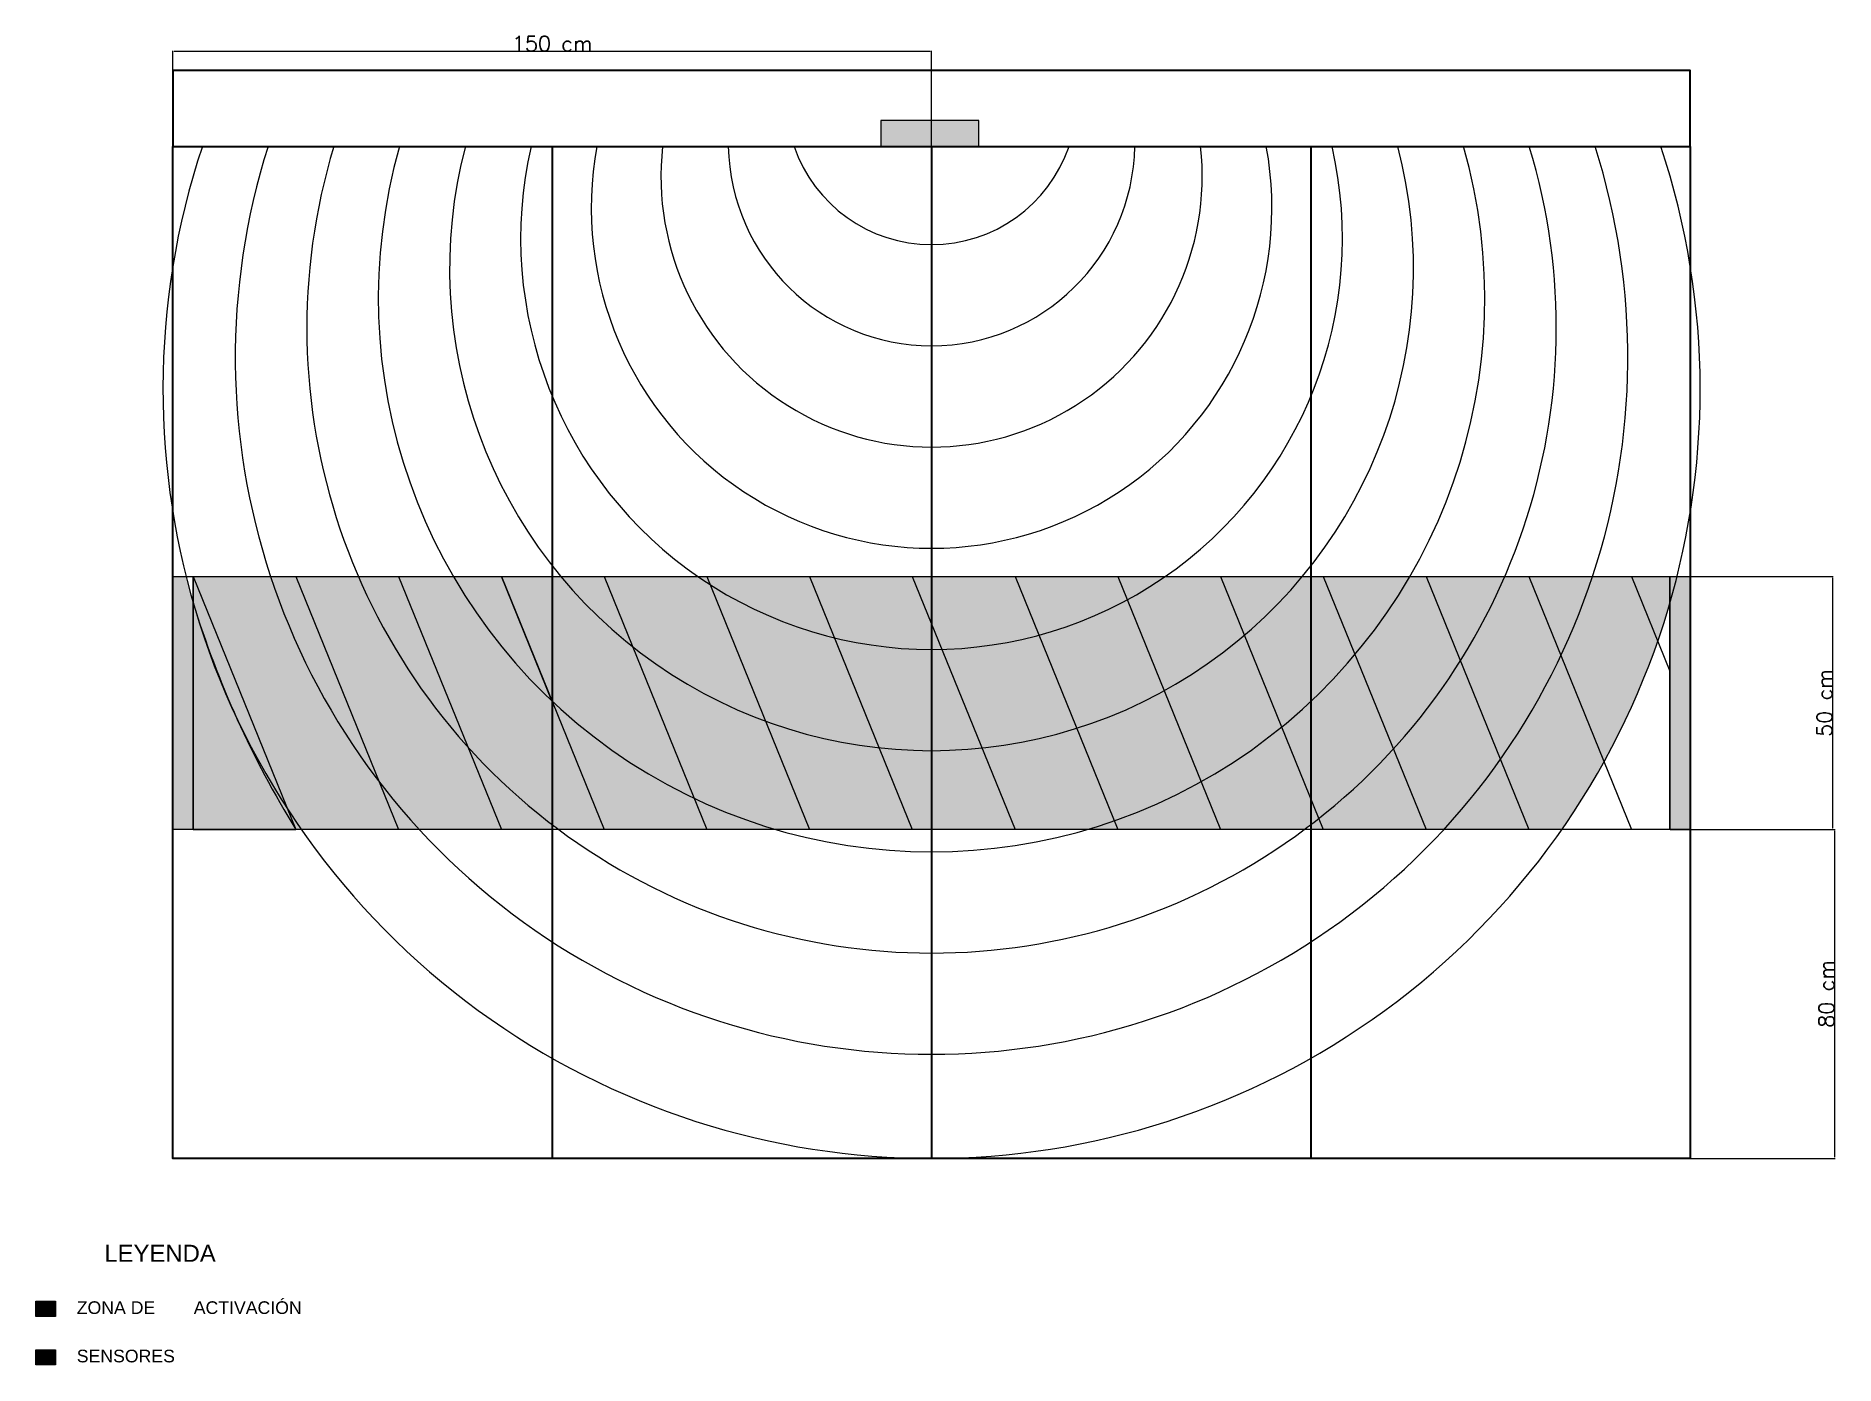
# Model space of a CAD drawing. Header units: millimetres. Extents: x -86 to 3472, y 527 to 3153.
import ezdxf

# ---------------------------------------------------------------- set-up
doc = ezdxf.new("R2010")
doc.units = ezdxf.units.MM
doc.layers.add('SYMS', color=7, linetype='Continuous')
doc.styles.get("Standard").update_dxf_attribs({"font": 'arial.ttf'})
doc.styles.add('WD', font='romans.shx')
doc.dimstyles.new('ISO-25', dxfattribs={"dimtxt": 2.5, "dimasz": 2.5, "dimexe": 1.25, "dimexo": 0.625, "dimtad": 1, "dimtxsty": 'Standard', "dimcen": 2.5, "dimadec": 0, "dimazin": 0, "dimtfac": 1, "dimtmove": 0, "dimatfit": 3, "dimfxl": 1, "dimarcsym": 0})

# ---------------------------------------------------------------- blocks, each defined once
blk = doc.blocks.new('*D32')
at = {"layer": 'Defpoints', "color": 0, "transparency": 16777216}
for p in [(3145.2, 2085.4), (3145.2, 1585.4), (3466.7, 1585.4)]:
    blk.add_point(p, dxfattribs=at)
at = {"layer": 'SYMS', "color": 0, "lineweight": -2, "transparency": 16777216}
for p, q in [((3145.9, 2085.4), (3467.9, 2085.4)), ((3466.7, 2082.9), (3466.7, 1587.9)), ((3145.9, 1585.4), (3467.9, 1585.4))]:
    blk.add_line(p, q, dxfattribs=at)
at = {"layer": 'SYMS', "color": 0, "transparency": 16777216}
for points in [[(3466.2, 2082.9), (3467.1, 2082.9), (3466.7, 2085.4)], [(3466.2, 1587.9), (3467.1, 1587.9), (3466.7, 1585.4)]]:
    blk.add_solid(points, dxfattribs=at)
at = {"layer": 'SYMS', "color": 0, "transparency": 16777216, "insert": (3451, 1835.4), "char_height": 2.5, "attachment_point": 5, "rotation": 90, "style": 'WD'}
blk.add_mtext('{\\H12x;50 cm}', dxfattribs=at)
blk = doc.blocks.new('*D34')
at = {"layer": 'Defpoints', "color": 0, "transparency": 16777216}
for p in [(3185.2, 1585.4), (3185.2, 935.4), (3470.4, 935.4)]:
    blk.add_point(p, dxfattribs=at)
at = {"layer": 'SYMS', "color": 0, "lineweight": -2, "transparency": 16777216}
for p, q in [((3185.9, 1585.4), (3471.7, 1585.4)), ((3470.4, 1582.9), (3470.4, 937.9)), ((3185.9, 935.4), (3471.7, 935.4))]:
    blk.add_line(p, q, dxfattribs=at)
at = {"layer": 'SYMS', "color": 0, "transparency": 16777216}
for points in [[(3470, 1582.9), (3470.8, 1582.9), (3470.4, 1585.4)], [(3470, 937.9), (3470.8, 937.9), (3470.4, 935.4)]]:
    blk.add_solid(points, dxfattribs=at)
at = {"layer": 'SYMS', "color": 0, "transparency": 16777216, "insert": (3454.8, 1260.4), "char_height": 2.5, "attachment_point": 5, "rotation": 90, "style": 'WD'}
blk.add_mtext('{\\H12x;80 cm}', dxfattribs=at)
blk = doc.blocks.new('*D36')
at = {"layer": 'Defpoints', "color": 0, "transparency": 16777216}
for p in [(185.2, 3122.8), (185.2, 2935.3), (1685.2, 2935.3)]:
    blk.add_point(p, dxfattribs=at)
at = {"layer": 'SYMS', "color": 0, "lineweight": -2, "transparency": 16777216}
for p, q in [((185.2, 2935.9), (185.2, 3124)), ((1682.7, 3122.8), (187.7, 3122.8)), ((1685.2, 2935.9), (1685.2, 3124))]:
    blk.add_line(p, q, dxfattribs=at)
at = {"layer": 'SYMS', "color": 0, "transparency": 16777216}
for points in [[(187.7, 3123.2), (187.7, 3122.4), (185.2, 3122.8)], [(1682.7, 3123.2), (1682.7, 3122.4), (1685.2, 3122.8)]]:
    blk.add_solid(points, dxfattribs=at)
at = {"layer": 'SYMS', "color": 0, "transparency": 16777216, "insert": (935.2, 3138.4), "char_height": 2.5, "attachment_point": 5, "style": 'WD'}
blk.add_mtext('{\\H12x;150 cm}', dxfattribs=at)

msp = doc.modelspace()

# ---------------------------------------------------------------- hatches: boundary and pattern name
at = {"layer": 'SYMS'}
h = msp.add_hatch(color=1, dxfattribs=at)
h.dxf.hatch_style = 1
h.paths.add_polyline_path([(1778.603, 2986.17), (1585.176, 2986.17), (1585.176, 2935.317), (1778.603, 2935.317)])
h.paths.add_polyline_path([(3185.225, 2085.368), (3159.298, 2085.368, -0.00887543), (3145.245, 2033.281), (3145.245, 1585.353), (3185.225, 1585.353)])
h.paths.add_polyline_path([(225.156, 2033.298, -0.00887253), (211.108, 2085.368), (185.176, 2085.368), (185.176, 1585.353), (225.156, 1585.353)])
at = {"layer": 'SYMS', "true_color": 0x58ba48}
h = msp.add_hatch(color=85, dxfattribs=at)
h.dxf.hatch_style = 1
h.paths.add_polyline_path([(551.737, 2085.368), (428.301, 2085.368), (593.261, 1679.342, 0.02231611), (672.341, 1585.353), (834.592, 1585.353), (768.221, 1748.716, -0.08154661)])
h.paths.add_polyline_path([(935.176, 1837.794), (934.585, 1839.249, -0.07216269), (739.391, 2085.368), (631.446, 2085.368), (768.221, 1748.716, 0.04604688), (935.176, 1594.868)], flags=17)
h.paths.add_polyline_path([(935.176, 1837.794), (935.176, 1594.868, 0.00319853), (947.793, 1585.353), (1037.737, 1585.353)])
h.paths.add_polyline_path([(935.176, 1838.692), (935.176, 1837.794), (1037.737, 1585.353), (1240.882, 1585.353), (1215.886, 1646.879, -0.07817353)])
h.paths.add_polyline_path([(1094.14, 1946.539, -0.05227325), (951.969, 2085.368), (935.176, 2085.368), (935.176, 1838.692, 0.07817353), (1215.886, 1646.879)])
h.paths.add_polyline_path([(1357.081, 1799.361, -0.07955185), (1094.14, 1946.539), (1215.886, 1646.879, 0.03951232), (1377.174, 1585.353), (1444.027, 1585.353)])
h.paths.add_polyline_path([(1493.306, 1964.077, -0.08280647), (1247.506, 2069.065), (1357.081, 1799.361, 0.06072211), (1581.606, 1746.738)])
h.paths.add_polyline_path([(1247.506, 2069.065, -0.00905751), (1222.999, 2085.368), (1037.737, 2085.368), (1094.14, 1946.539, 0.07955185), (1357.081, 1799.361)])
h.paths.add_polyline_path([(1037.737, 2085.368), (951.969, 2085.368, 0.05227325), (1094.14, 1946.539)], flags=17)
h.paths.add_polyline_path([(1444.027, 2085.368), (1240.882, 2085.368), (1247.506, 2069.065, 0.08280647), (1493.306, 1964.077)])
h.paths.add_polyline_path([(1647.173, 2085.368), (1444.027, 2085.368), (1493.306, 1964.077, 0.05967192), (1685.176, 1941.09), (1685.176, 1991.829)])
h.paths.add_polyline_path([(1685.176, 1941.09, -0.05967192), (1493.306, 1964.077), (1581.606, 1746.738, 0.02723146), (1685.176, 1741.09)])
h.paths.add_polyline_path([(1685.176, 1741.09, -0.02723146), (1581.606, 1746.738), (1647.173, 1585.353), (1685.176, 1585.353)])
h.paths.add_polyline_path([(1581.606, 1746.738, -0.06072211), (1357.081, 1799.361), (1444.027, 1585.353), (1647.173, 1585.353)])
h.paths.add_polyline_path([(1784.92, 1746.321, -0.02622136), (1685.176, 1741.09), (1685.176, 1585.353), (1850.318, 1585.353)])
h.paths.add_polyline_path([(1705.685, 1941.348, -0.0063115), (1685.176, 1941.09), (1685.176, 1741.09, 0.02622136), (1784.92, 1746.321)])
h.paths.add_polyline_path([(1897.471, 1969.308, -0.05984956), (1705.685, 1941.348), (1784.92, 1746.321, 0.05031723), (1972.214, 1785.338)])
h.paths.add_polyline_path([(1850.318, 2085.368), (1685.176, 2085.368), (1685.176, 1991.829), (1705.685, 1941.348, 0.05984956), (1897.471, 1969.308)])
h.paths.add_polyline_path([(2072.225, 2039.19), (2053.463, 2085.368), (1850.318, 2085.368), (1897.471, 1969.308, 0.05810689)])
h.paths.add_polyline_path([(2072.225, 2039.19, -0.05810689), (1897.471, 1969.308), (1972.214, 1785.338, 0.04950444), (2145.235, 1859.484)])
h.paths.add_polyline_path([(2303.816, 1969.174), (2256.609, 2085.368), (2147.407, 2085.368, -0.02716872), (2072.225, 2039.19), (2145.235, 1859.484, 0.05071535)])
h.paths.add_polyline_path([(2435.176, 2085.368), (2418.437, 2085.368, -0.04289723), (2303.816, 1969.174), (2377.435, 1787.969, 0.01756171), (2435.176, 1838.64)])
h.paths.add_polyline_path([(2459.754, 2085.368), (2435.176, 2085.368), (2435.176, 1838.64, 0.02906718), (2522.474, 1930.992)])
h.paths.add_polyline_path([(2662.899, 2085.368), (2631.015, 2085.368, -0.0432085), (2522.474, 1930.992), (2598.279, 1744.408, 0.04435604), (2730.695, 1918.499)])
h.paths.add_polyline_path([(2929.614, 1928.902), (2866.045, 2085.368), (2818.669, 2085.368, -0.03823517), (2730.695, 1918.499), (2809.83, 1723.718, 0.04322437)])
h.paths.add_polyline_path([(3121.165, 1957.439), (3069.19, 2085.368), (2992.248, 2085.368, -0.03063348), (2929.614, 1928.902), (3014.849, 1719.105, 0.04300914)])
h.paths.add_polyline_path([(3014.849, 1719.105), (2929.614, 1928.902, -0.04322437), (2809.83, 1723.718), (2866.045, 1585.353), (2931.472, 1585.353, 0.02594455)])
h.paths.add_polyline_path([(2809.83, 1723.718, -0.03233244), (2698.065, 1585.353), (2866.045, 1585.353)])
h.paths.add_polyline_path([(2809.83, 1723.718), (2730.695, 1918.499, -0.04435604), (2598.279, 1744.408), (2662.899, 1585.353), (2698.065, 1585.353, 0.03233244)])
h.paths.add_polyline_path([(2598.279, 1744.408, -0.04083568), (2450.931, 1607.069), (2459.754, 1585.353), (2662.899, 1585.353)])
h.paths.add_polyline_path([(2522.474, 1930.992, -0.02906718), (2435.176, 1838.64), (2435.176, 1645.849), (2450.931, 1607.069, 0.04083568), (2598.279, 1744.408)])
h.paths.add_polyline_path([(2377.435, 1787.969, -0.0440741), (2218.256, 1679.752), (2256.609, 1585.353), (2422.613, 1585.353, 0.00318459), (2435.176, 1594.826), (2435.176, 1645.849)])
h.paths.add_polyline_path([(2303.816, 1969.174, -0.05071535), (2145.235, 1859.484), (2218.256, 1679.752, 0.0440741), (2377.435, 1787.969)])
h.paths.add_polyline_path([(1972.214, 1785.338, -0.05031723), (1784.92, 1746.321), (1850.318, 1585.353), (1993.233, 1585.353, 0.0127905), (2046.506, 1602.478)])
h.paths.add_polyline_path([(2145.235, 1859.484, -0.04950444), (1972.214, 1785.338), (2046.506, 1602.478, 0.04312087), (2218.256, 1679.752)])
h.paths.add_polyline_path([(2218.256, 1679.752, -0.04312087), (2046.506, 1602.478), (2053.463, 1585.353), (2256.609, 1585.353)])
h.paths.add_polyline_path([(2435.176, 1838.64, -0.01756171), (2377.435, 1787.969), (2435.176, 1645.849)])
h.paths.add_polyline_path([(2418.437, 2085.368), (2256.609, 2085.368), (2303.816, 1969.174, 0.04289723)])
h.paths.add_polyline_path([(2631.015, 2085.368), (2459.754, 2085.368), (2522.474, 1930.992, 0.0432085)])
h.paths.add_polyline_path([(2818.669, 2085.368), (2662.899, 2085.368), (2730.695, 1918.499, 0.03823517)])
h.paths.add_polyline_path([(2992.248, 2085.368), (2866.045, 2085.368), (2929.614, 1928.902, 0.03063348)])
h.paths.add_polyline_path([(834.592, 2085.368), (739.391, 2085.368, 0.07216269), (934.585, 1839.249)], flags=16)
h.paths.add_polyline_path([(631.446, 2085.368), (551.737, 2085.368, 0.08154661), (768.221, 1748.716)], flags=17)
h.paths.add_polyline_path([(1215.886, 1646.879), (1240.882, 1585.353), (1377.174, 1585.353, -0.03951232)], flags=17)
h.paths.add_polyline_path([(2046.506, 1602.478, -0.0127905), (1993.233, 1585.353), (2053.463, 1585.353)])
h.paths.add_polyline_path([(2147.407, 2085.368), (2053.463, 2085.368), (2072.225, 2039.19, 0.02716872)])
h.paths.add_polyline_path([(1685.176, 1991.829), (1685.176, 1941.09, 0.0063115), (1705.685, 1941.348)])
h.paths.add_polyline_path([(1685.176, 2085.368), (1647.173, 2085.368), (1685.176, 1991.829)], flags=17)
h.paths.add_polyline_path([(2450.931, 1607.069, -0.00403838), (2435.176, 1594.826), (2435.176, 1585.353), (2459.754, 1585.353)])
h.paths.add_polyline_path([(2435.176, 1645.849), (2435.176, 1594.826, 0.00403838), (2450.931, 1607.069)])
h.paths.add_polyline_path([(551.737, 2085.368), (225.156, 2085.368), (225.156, 1585.353), (935.176, 1585.353), (935.176, 1594.868, -0.1280744)])
h = msp.add_hatch(color=85, dxfattribs=at)
h.dxf.hatch_style = 1
h.paths.add_polyline_path([(593.261, 1679.342, 0.02231611), (672.341, 1585.353), (834.592, 1585.353), (768.221, 1748.716, -0.08154661), (551.737, 2085.368), (428.301, 2085.368)])
h = msp.add_hatch(color=85, dxfattribs=at)
h.dxf.hatch_style = 1
h.paths.add_polyline_path([(935.176, 2085.368), (834.592, 2085.368), (934.585, 1839.249)])
h = msp.add_hatch(color=85, dxfattribs=at)
h.dxf.hatch_style = 1
h.paths.add_polyline_path([(1240.882, 2085.368), (1222.999, 2085.368, 0.00905751), (1247.506, 2069.065)])
h.paths.add_polyline_path([(3145.245, 2085.368), (3069.19, 2085.368), (3121.165, 1957.439, 0.01309206), (3145.245, 2033.281)])
h.paths.add_polyline_path([(3159.298, 2085.368), (3145.245, 2085.368), (3145.245, 2033.281, 0.00887543)])
at = {"layer": 'SYMS', "true_color": 0xffffff}
h = msp.add_hatch(color=7, dxfattribs=at)
h.dxf.hatch_style = 1
h.paths.add_polyline_path([(309.476, 1809.325, -0.03942913), (225.156, 2033.298), (225.156, 1585.353), (428.301, 1585.353, -0.03286261)])
at = {"layer": 'SYMS', "true_color": 0x58ba48}
h = msp.add_hatch(color=85, dxfattribs=at)
h.dxf.hatch_style = 1
h.paths.add_polyline_path([(-47.267, 622.697), (-47.267, 652.931), (-85.686, 652.931), (-85.686, 622.697)])
at = {"layer": 'SYMS'}
h = msp.add_hatch(color=1, dxfattribs=at)
h.dxf.hatch_style = 1
h.paths.add_polyline_path([(-47.267, 527.056), (-47.267, 557.29), (-85.686, 557.29), (-85.686, 527.056)])

# ---------------------------------------------------------------- linework, layer by layer
at = {"lineweight": 40}
for p, q in [((935.176, 2935.317), (935.176, 935.353)), ((1685.176, 2935.317), (1685.176, 935.353)), ((2435.176, 2935.317), (2435.176, 935.353))]:
    msp.add_line(p, q, dxfattribs=at)
for points in [[(185.176, 2935.317), (3185.225, 2935.317), (3185.225, 3085.317), (185.176, 3085.317)], [(185.176, 2935.317), (3185.225, 2935.317), (3185.225, 935.353), (185.176, 935.353)]]:
    msp.add_lwpolyline(points, close=True, dxfattribs=at)
for points in [[(1585.176, 2935.317), (1778.603, 2935.317), (1778.603, 2986.17), (1585.176, 2986.17)], [(185.176, 2085.368), (225.156, 2085.368), (225.156, 1585.353), (185.176, 1585.353)], [(3145.245, 2085.368), (3185.225, 2085.368), (3185.225, 1585.353), (3145.245, 1585.353)]]:
    msp.add_lwpolyline(points, close=True)
at = {"layer": 'SYMS'}
for p, q in [((225.156, 2085.368), (428.301, 1585.353)), ((428.301, 2085.368), (631.446, 1585.353)), ((631.446, 2085.368), (834.592, 1585.353)), ((834.592, 2085.368), (1037.737, 1585.353)), ((834.592, 2085.368), (935.176, 2085.368)), ((934.585, 1839.249), (834.592, 2085.368)), ((935.176, 2085.368), (934.585, 1839.249)), ((1037.737, 2085.368), (1240.882, 1585.353)), ((1240.882, 2085.368), (1444.027, 1585.353)), ((1444.027, 2085.368), (1647.173, 1585.353)), ((1647.173, 2085.368), (1850.318, 1585.353)), ((1850.318, 2085.368), (2053.463, 1585.353)), ((2053.463, 2085.368), (2256.609, 1585.353)), ((2256.609, 2085.368), (2459.754, 1585.353)), ((2459.754, 2085.368), (2662.899, 1585.353)), ((2662.899, 2085.368), (2866.045, 1585.353)), ((2866.045, 2085.368), (3069.19, 1585.353)), ((3069.19, 2085.368), (3145.245, 1898.168)), ((225.156, 2033.298), (225.156, 1585.353)), ((225.156, 1585.353), (428.301, 1585.353))]:
    msp.add_line(p, q, dxfattribs=at)
for points in [[(225.156, 2085.368), (3145.245, 2085.368), (3145.245, 1585.353), (225.156, 1585.353)], [(-85.686, 652.931), (-47.267, 652.931), (-47.267, 622.697), (-85.686, 622.697)], [(-85.686, 557.29), (-47.267, 557.29), (-47.267, 527.056), (-85.686, 527.056)]]:
    msp.add_lwpolyline(points, close=True, dxfattribs=at)
for centre, radius, start, end in [((1685.203, 2455.111), 1519.758, 161.580284, 18.419716), ((1685.203, 2517.817), 1376.728, 162.346774, 17.653226), ((1685.203, 2576.309), 1235.219, 163.103524, 16.896476), ((1685.203, 2635.014), 1093.924, 164.066592, 15.933408), ((1685.203, 2694.038), 952.948, 165.333455, 14.666545), ((1685.203, 2753.574), 812.485, 167.07425, 12.92575), ((1685.203, 2814.011), 672.921, 169.614579, 10.385421), ((1685.203, 2876.256), 535.166, 173.663829, 6.336171), ((1685.203, 2943.061), 401.971, 181.103826, 358.896174), ((1685.176, 3028.546), 287.457, 198.924561, 341.075439), ((2070.903, 2600.318), 1930.879, 197.07713, 211.711939)]:
    msp.add_arc(centre, radius, start, end, dxfattribs=at)

# ---------------------------------------------------------------- texts
at = {"layer": 'SYMS', "attachment_point": 1}
for s, insert, char_height in [('LEYENDA', (49.448, 764.728), 33.7963), ('SENSORES', (-5.049, 557.29), 25)]:
    msp.add_mtext_dynamic_manual_height_columns(s, width=132.25447, gutter_width=12.5, heights=[0], dxfattribs=dict(at, insert=insert, char_height=char_height))
at = {"layer": 'SYMS'}
note = msp.add_mtext_dynamic_manual_height_columns('ZONA DE ', width=218.87184, gutter_width=12.5, heights=[30.629, 0], dxfattribs=dict(at, insert=(-5.049, 652.931), char_height=25, attachment_point=1))
for column, words in zip(note.columns.linked_columns, ['ACTIVACIÓN']):
    column.text = words

# ---------------------------------------------------------------- dimensions: what is measured, and where the dimension line sits
dim = msp.add_linear_dim(base=(185.176, 3122.778), p1=(1685.176, 2935.317), p2=(185.176, 2935.317), text='{\\H12x;150 cm}', dimstyle='ISO-25', override={"dimtxsty": 'WD'}, dxfattribs=at)
dim.commit()
dim.dimension.update_dxf_attribs({"geometry": '*D36', "text_midpoint": (935.176, 3122.778), "dimtype": 160})
dim = msp.add_linear_dim(base=(3466.651, 1585.353), p1=(3145.245, 2085.368), p2=(3145.245, 1585.353), angle=90, text='{\\H12x;50 cm}', dimstyle='ISO-25', override={"dimtxsty": 'WD'}, dxfattribs=at)
dim.commit()
dim.dimension.update_dxf_attribs({"geometry": '*D32', "text_midpoint": (3451.026, 1835.361)})
dim = msp.add_linear_dim(base=(3470.401, 935.353), p1=(3185.225, 1585.353), p2=(3185.225, 935.353), angle=90, text='{\\H12x;80 cm}', dimstyle='ISO-25', override={"dimtxsty": 'WD'}, dxfattribs=at)
dim.commit()
dim.dimension.update_dxf_attribs({"geometry": '*D34', "text_midpoint": (3470.401, 1260.353), "dimtype": 160})

doc.saveas('drawing.dxf')
